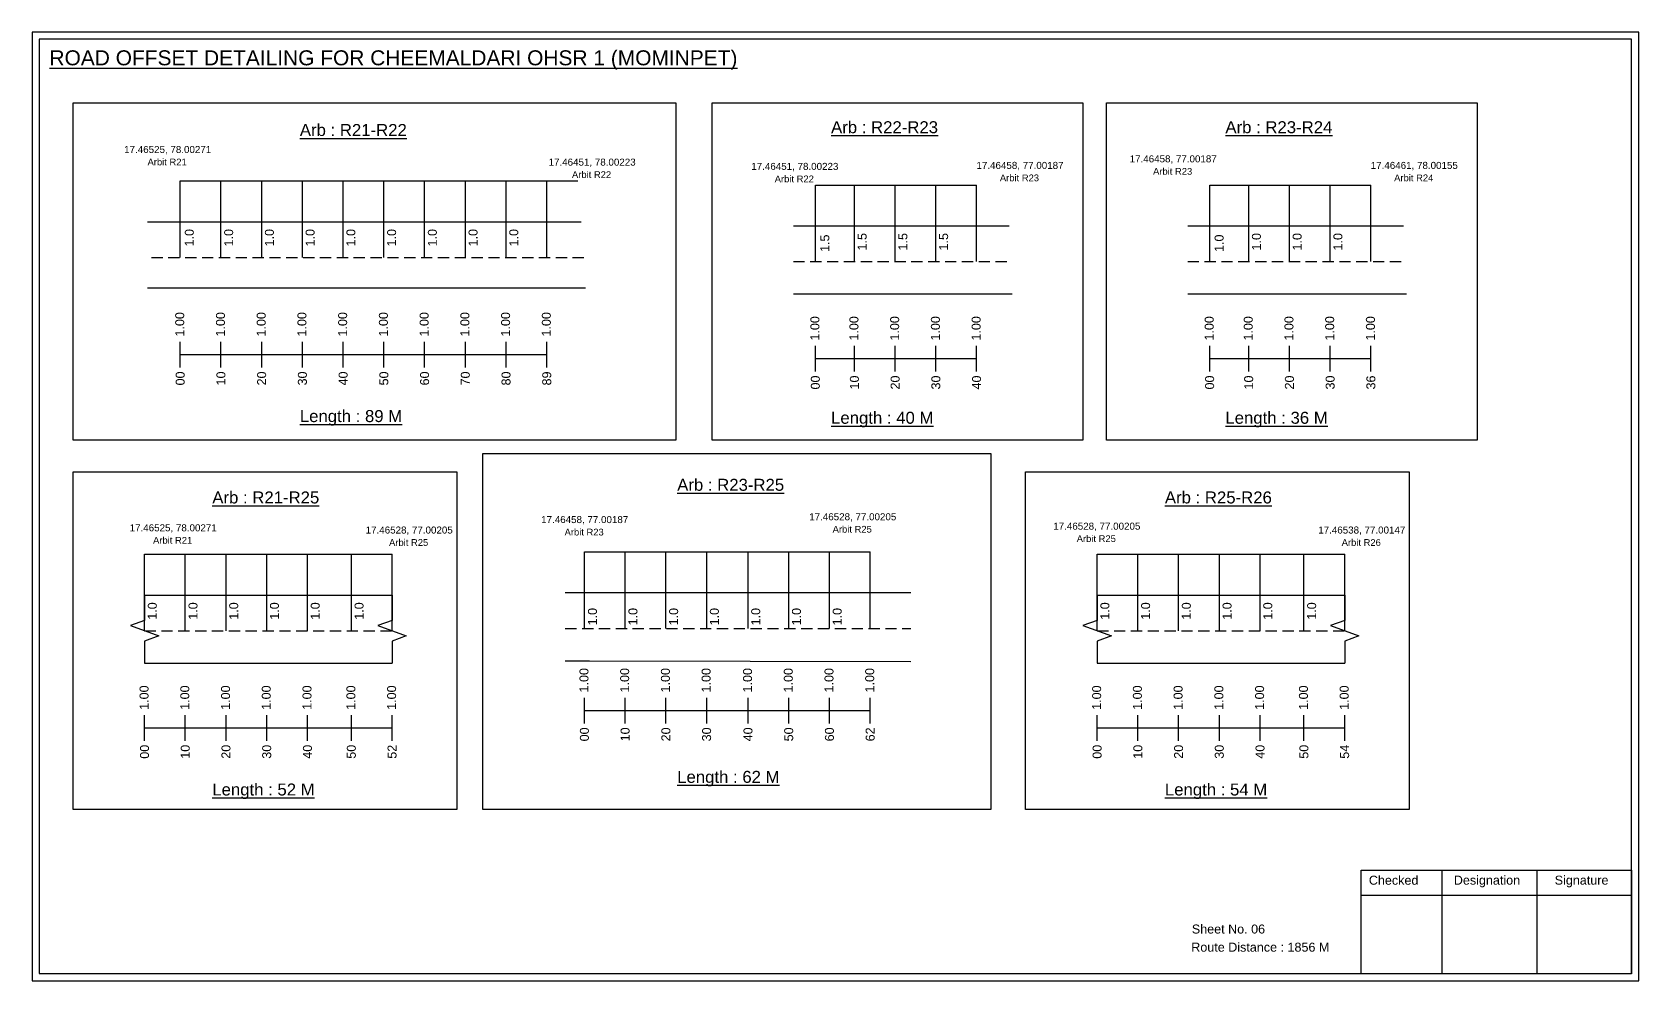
# Model space of a CAD drawing. Header units: inches. Extents: x 3067 to 7161, y 369 to 3169.
# Drawn here: x 6625 to 7161, y 1238 to 1555 of the extents above; entities that cross this region are included whole.
import ezdxf

# ---------------------------------------------------------------- set-up
doc = ezdxf.new("R2010")
doc.units = ezdxf.units.IN
doc.header["$MEASUREMENT"] = 0
doc.linetypes.add('DASHED2', pattern=[0.375, 0.25, -0.125])
doc.layers.add('PDF_Geometry', color=7, linetype='Continuous')
doc.layers.add('PDF_Text', color=5, linetype='Continuous')
doc.styles.add('PDF Arial', font='arial.ttf')
doc.styles.get("Standard").update_dxf_attribs({"font": 'arial.ttf'})

msp = doc.modelspace()

# ---------------------------------------------------------------- linework, layer by layer
at = {"color": 5}
for p, q in [((6674.26, 1505.33), (6807.04, 1505.33)), ((6886.34, 1503.98), (6940.17, 1503.98)), ((7017.99, 1503.98), (7071.82, 1503.98)), ((6662.35, 1380.71), (6745, 1380.71)), ((6809.23, 1381.5), (6904.64, 1381.5)), ((6980.41, 1380.71), (7063.06, 1380.71))]:
    msp.add_line(p, q, dxfattribs=at)
for p, q in [((6674.26, 1479.8), (6674.26, 1505.33)), ((6687.86, 1479.8), (6687.86, 1505.33)), ((6701.46, 1479.8), (6701.46, 1505.33)), ((6715.06, 1479.8), (6715.06, 1505.33)), ((6728.66, 1479.8), (6728.66, 1505.33)), ((6742.26, 1479.8), (6742.26, 1505.33)), ((6755.86, 1479.8), (6755.86, 1505.33)), ((6769.46, 1479.8), (6769.46, 1505.33)), ((6783.06, 1479.8), (6783.06, 1505.33)), ((6796.66, 1479.8), (6796.66, 1505.33)), ((6886.34, 1478.44), (6886.34, 1503.98)), ((6899.37, 1478.44), (6899.37, 1503.98)), ((6912.97, 1478.44), (6912.97, 1503.98)), ((6926.57, 1478.44), (6926.57, 1503.98)), ((6940.17, 1478.44), (6940.17, 1503.98)), ((7017.99, 1478.44), (7017.99, 1503.98)), ((7031.02, 1478.44), (7031.02, 1503.98)), ((7044.62, 1478.44), (7044.62, 1503.98)), ((7058.22, 1478.44), (7058.22, 1503.98)), ((7071.82, 1478.44), (7071.82, 1503.98)), ((6663.38, 1491.68), (6808.17, 1491.68)), ((6878.99, 1490.33), (6951.02, 1490.33)), ((7010.65, 1490.33), (7082.68, 1490.33)), ((6809.58, 1469.5), (6663.38, 1469.5)), ((6878.99, 1467.64), (6952.02, 1467.64)), ((7010.65, 1467.64), (7083.68, 1467.64)), ((6662.35, 1355.17), (6662.35, 1380.71)), ((6675.95, 1355.17), (6675.95, 1380.71)), ((6689.55, 1355.17), (6689.55, 1380.71)), ((6703.15, 1355.17), (6703.15, 1380.71)), ((6716.75, 1355.17), (6716.75, 1380.71)), ((6731.4, 1355.18), (6731.4, 1380.71)), ((6745, 1355.18), (6745, 1380.71)), ((6809.23, 1355.96), (6809.23, 1381.5)), ((6822.83, 1355.96), (6822.83, 1381.5)), ((6836.43, 1355.96), (6836.43, 1381.5)), ((6850.03, 1355.96), (6850.03, 1381.5)), ((6863.84, 1355.96), (6863.84, 1381.5)), ((6877.44, 1355.96), (6877.44, 1381.5)), ((6891.04, 1355.96), (6891.04, 1381.5)), ((6904.64, 1355.96), (6904.64, 1381.5)), ((6980.41, 1355.17), (6980.41, 1380.71)), ((6994.01, 1355.17), (6994.01, 1380.71)), ((7007.61, 1355.17), (7007.61, 1380.71)), ((7021.21, 1355.17), (7021.21, 1380.71)), ((7034.81, 1355.17), (7034.81, 1380.71)), ((7049.46, 1355.18), (7049.46, 1380.71)), ((7063.06, 1355.18), (7063.06, 1380.71)), ((6662.35, 1367.06), (6745, 1367.06)), ((6918.24, 1367.85), (6802.82, 1367.85)), ((6980.41, 1367.06), (7063.06, 1367.06)), ((6662.35, 1344.37), (6745, 1344.37)), ((6802.82, 1345.16), (6810.88, 1345.16)), ((6810.88, 1345.16), (6918.24, 1344.87)), ((6980.41, 1344.37), (7063.06, 1344.37))]:
    msp.add_line(p, q)
at = {"linetype": 'DASHED2', "ltscale": 15}
for p, q in [((6664.66, 1479.8), (6809.02, 1479.8)), ((6878.99, 1478.44), (6951.52, 1478.44)), ((7010.65, 1478.44), (7083.18, 1478.44)), ((6662.35, 1355.18), (6745, 1355.18)), ((6802.82, 1355.96), (6918.24, 1355.96)), ((6980.41, 1355.18), (7063.06, 1355.18))]:
    msp.add_line(p, q, dxfattribs=at)
at = {"color": 217, "true_color": 0x93278f}
for p, q in [((6674.26, 1443.1), (6674.26, 1451.66)), ((6687.86, 1443.1), (6687.86, 1451.66)), ((6701.46, 1443.1), (6701.46, 1451.66)), ((6715.06, 1443.1), (6715.06, 1451.66)), ((6728.66, 1443.1), (6728.66, 1451.66)), ((6742.26, 1443.1), (6742.26, 1451.66)), ((6755.86, 1443.1), (6755.86, 1451.66)), ((6769.46, 1443.1), (6769.46, 1451.66)), ((6783.06, 1443.1), (6783.06, 1451.66)), ((6796.66, 1443.1), (6796.66, 1451.66)), ((6886.34, 1441.74), (6886.34, 1450.3)), ((6899.37, 1441.74), (6899.37, 1450.3)), ((6912.97, 1441.74), (6912.97, 1450.3)), ((6926.57, 1441.74), (6926.57, 1450.3)), ((6940.17, 1441.74), (6940.17, 1450.3)), ((7017.99, 1441.74), (7017.99, 1450.3)), ((7031.02, 1441.74), (7031.02, 1450.3)), ((7044.62, 1441.74), (7044.62, 1450.3)), ((7058.22, 1441.74), (7058.22, 1450.3)), ((7071.82, 1441.74), (7071.82, 1450.3)), ((6674.26, 1447.37), (6796.66, 1447.39)), ((6886.34, 1446.01), (6940.17, 1446.02)), ((7017.99, 1446.01), (7071.82, 1446.02)), ((6809.23, 1324.27), (6809.23, 1332.83)), ((6822.83, 1324.27), (6822.83, 1332.83)), ((6836.43, 1324.27), (6836.43, 1332.83)), ((6850.03, 1324.27), (6850.03, 1332.83)), ((6863.84, 1324.27), (6863.84, 1332.83)), ((6877.44, 1324.27), (6877.44, 1332.83)), ((6891.04, 1324.27), (6891.04, 1332.83)), ((6904.64, 1324.27), (6904.64, 1332.83)), ((6662.35, 1318.47), (6662.35, 1327.03)), ((6675.95, 1318.47), (6675.95, 1327.03)), ((6689.55, 1318.47), (6689.55, 1327.03)), ((6703.15, 1318.47), (6703.15, 1327.03)), ((6716.75, 1318.47), (6716.75, 1327.03)), ((6731.4, 1318.48), (6731.4, 1327.04)), ((6745, 1318.48), (6745, 1327.04)), ((6809.23, 1328.54), (6904.64, 1328.6)), ((6980.41, 1318.47), (6980.41, 1327.03)), ((6994.01, 1318.47), (6994.01, 1327.03)), ((7007.61, 1318.47), (7007.61, 1327.03)), ((7021.21, 1318.47), (7021.21, 1327.03)), ((7034.81, 1318.47), (7034.81, 1327.03)), ((7049.46, 1318.48), (7049.46, 1327.04)), ((7063.06, 1318.48), (7063.06, 1327.04)), ((6662.35, 1322.74), (6745, 1322.75)), ((6980.41, 1322.74), (7063.06, 1322.75))]:
    msp.add_line(p, q, dxfattribs=at)
for points in [[(6638.49, 1531.46), (6839.72, 1531.46), (6839.72, 1418.78), (6638.49, 1418.78)], [(6851.87, 1531.46), (6975.68, 1531.46), (6975.68, 1418.78), (6851.87, 1418.78)], [(6983.53, 1531.46), (7107.33, 1531.46), (7107.33, 1418.78), (6983.53, 1418.78)], [(6775.3, 1414.33), (6944.92, 1414.33), (6944.92, 1295.51), (6775.3, 1295.51)], [(6638.49, 1408.19), (6766.58, 1408.19), (6766.58, 1295.51), (6638.49, 1295.51)], [(6956.54, 1408.19), (7084.64, 1408.19), (7084.64, 1295.51), (6956.54, 1295.51)]]:
    msp.add_lwpolyline(points, close=True)
at = {"linetype": 'Continuous'}
for points in [[(6662.35, 1367.06), (6662.35, 1358.63), (6657.61, 1356.9), (6667.09, 1353.45), (6662.35, 1351.72), (6662.35, 1344.37)], [(6745, 1367.06), (6745, 1358.63), (6740.26, 1356.9), (6749.75, 1353.45), (6745, 1351.72), (6745, 1344.37)], [(6980.41, 1367.06), (6980.41, 1358.63), (6975.67, 1356.9), (6985.15, 1353.45), (6980.41, 1351.72), (6980.41, 1344.37)], [(7063.06, 1367.06), (7063.06, 1358.63), (7058.32, 1356.9), (7067.81, 1353.45), (7063.06, 1351.72), (7063.06, 1344.37)]]:
    msp.add_lwpolyline(points, dxfattribs=at)
at = {"layer": 'PDF_Geometry'}
for points in [[(6624.81, 1555.01), (6624.81, 1238.3), (7161.28, 1238.3), (7161.28, 1555.01)], [(6627.14, 1552.69), (6627.14, 1240.72), (7158.86, 1240.72), (7158.86, 1552.69)]]:
    msp.add_lwpolyline(points, close=True, dxfattribs=at)
at = {"layer": 'PDF_Geometry', "color": 242, "true_color": 0xcc1f26}
msp.add_lwpolyline([(7158.86, 1240.63), (7068.52, 1240.63), (7068.52, 1275.24), (7158.86, 1275.24)], close=True, dxfattribs=at)
for points in [[(7095.5, 1275.24), (7095.5, 1240.63)], [(7127.23, 1275.24), (7127.23, 1240.63)], [(7068.52, 1266.86), (7158.86, 1266.86)]]:
    msp.add_lwpolyline(points, dxfattribs=at)

# ---------------------------------------------------------------- texts
at = {"color": 242, "true_color": 0xcd2027}
for s, height, p in [('%%UROAD OFFSET DETAILING FOR CHEEMALDARI OHSR 1 (MOMINPET)', 5, (6630.59, 1543.94)), ('%%UArb : R21-R22', 4, (6714.2, 1520.34)), ('%%UArb : R22-R23', 4, (6891.57, 1521.28)), ('%%UArb : R23-R24', 4, (7023.23, 1521.28)), ('%%ULength : 89 M', 4, (6714.2, 1424.84)), ('%%ULength : 40 M', 4, (6891.57, 1424.28)), ('%%ULength : 36 M', 4, (7023.23, 1424.28)), ('%%UArb : R23-R25', 4, (6840.19, 1401.9)), ('%%UArb : R21-R25', 4, (6684.97, 1397.68)), ('%%UArb : R25-R26', 4, (7003.03, 1397.68)), ('%%ULength : 52 M', 4, (6684.97, 1300.18)), ('%%ULength : 62 M', 4, (6840.19, 1304.4)), ('%%ULength : 54 M', 4, (7003.03, 1300.18))]:
    msp.add_text(s, height=height, dxfattribs=at).set_placement(p)
at = {"color": 5}
for s, height, p in [('17.46525, 78.00271', 2.34, (6655.53, 1514.67)), ('Arbit R21', 2.246, (6663.35, 1510.55)), ('17.46458, 77.00187', 2.34, (6991.26, 1511.54)), ('17.46451, 78.00223', 2.34, (6797.24, 1510.45)), ('Arbit R22', 2.246, (6805.06, 1506.32)), ('17.46451, 78.00223', 2.34, (6864.93, 1509.03)), ('17.46458, 77.00187', 2.34, (6940.11, 1509.36)), ('Arbit R23', 2.246, (6947.93, 1505.24)), ('Arbit R23', 2.246, (6999.08, 1507.41)), ('17.46461, 78.00155', 2.34, (7071.76, 1509.36)), ('Arbit R24', 2.246, (7079.58, 1505.24)), ('Arbit R22', 2.246, (6872.75, 1504.9)), ('17.46525, 78.00271', 2.34, (6657.37, 1388.38)), ('17.46528, 77.00205', 2.34, (6736.17, 1387.63)), ('17.46458, 77.00187', 2.34, (6794.77, 1391.12)), ('17.46528, 77.00205', 2.34, (6884.27, 1392.06)), ('Arbit R25', 2.246, (6892.09, 1387.94)), ('17.46528, 77.00205', 2.34, (6965.76, 1388.92)), ('17.46538, 77.00147', 2.34, (7054.23, 1387.63)), ('Arbit R21', 2.246, (6665.19, 1384.25)), ('Arbit R25', 2.246, (6743.99, 1383.51)), ('Arbit R23', 2.246, (6802.59, 1386.99)), ('Arbit R25', 2.246, (6973.58, 1384.79)), ('Arbit R26', 2.246, (7062.05, 1383.51))]:
    msp.add_text(s, height=height, dxfattribs=at).set_placement(p)
for s, p in [('1.0', (6678.77, 1483.47)), ('1.0', (6691.93, 1483.47)), ('1.0', (6705.53, 1483.47)), ('1.0', (6719.13, 1483.47)), ('1.0', (6732.73, 1483.47)), ('1.0', (6746.33, 1483.47)), ('1.0', (6759.93, 1483.47)), ('1.0', (6773.53, 1483.47)), ('1.0', (6787.13, 1483.47)), ('1.5', (6890.97, 1481.62)), ('1.5', (6903.44, 1482.12)), ('1.5', (6917.04, 1482.12)), ('1.5', (6930.64, 1482.12)), ('1.0', (7022.62, 1481.62)), ('1.0', (7035.09, 1482.12)), ('1.0', (7048.69, 1482.12)), ('1.0', (7062.29, 1482.12)), ('1.0', (6666.42, 1358.85)), ('1.0', (6680.02, 1358.85)), ('1.0', (6693.62, 1358.85)), ('1.0', (6707.22, 1358.85)), ('1.0', (6720.82, 1358.85)), ('1.0', (6735.47, 1358.85)), ('1.0', (6984.48, 1358.85)), ('1.0', (6998.08, 1358.85)), ('1.0', (7011.68, 1358.85)), ('1.0', (7025.28, 1358.85)), ('1.0', (7038.88, 1358.85)), ('1.0', (7053.53, 1358.85)), ('1.0', (6813.4, 1356.96)), ('1.0', (6826.9, 1356.96)), ('1.0', (6840.5, 1356.96)), ('1.0', (6854.1, 1356.96)), ('1.0', (6867.91, 1356.96)), ('1.0', (6881.51, 1356.96)), ('1.0', (6895.11, 1356.96))]:
    msp.add_text(s, height=3, rotation=90).set_placement(p)
at = {"color": 217, "true_color": 0x93278f}
for s, p in [('1.00', (6675.59, 1453.39)), ('1.00', (6689.19, 1453.39)), ('1.00', (6702.79, 1453.39)), ('1.00', (6716.39, 1453.39)), ('1.00', (6729.99, 1453.39)), ('1.00', (6743.59, 1453.39)), ('1.00', (6757.19, 1453.39)), ('1.00', (6770.79, 1453.39)), ('1.00', (6784.39, 1453.39)), ('1.00', (6797.99, 1453.39)), ('1.00', (6887.66, 1452.04)), ('1.00', (6900.7, 1452.04)), ('1.00', (6914.3, 1452.04)), ('1.00', (6927.9, 1452.04)), ('1.00', (6941.5, 1452.04)), ('1.00', (7019.32, 1452.04)), ('1.00', (7032.35, 1452.04)), ('1.00', (7045.95, 1452.04)), ('1.00', (7059.55, 1452.04)), ('1.00', (7073.15, 1452.04)), ('00', (6675.74, 1437.07)), ('10', (6689.34, 1437.07)), ('20', (6702.94, 1437.07)), ('30', (6716.54, 1437.07)), ('40', (6730.14, 1437.07)), ('50', (6743.74, 1437.07)), ('60', (6757.34, 1437.07)), ('70', (6770.94, 1437.07)), ('80', (6784.54, 1437.07)), ('89', (6798.14, 1437.07)), ('00', (6887.81, 1435.72)), ('10', (6900.85, 1435.72)), ('20', (6914.45, 1435.72)), ('30', (6928.05, 1435.72)), ('40', (6941.65, 1435.72)), ('00', (7019.47, 1435.72)), ('10', (7032.5, 1435.72)), ('20', (7046.1, 1435.72)), ('30', (7059.7, 1435.72)), ('36', (7073.3, 1435.72)), ('1.00', (6810.55, 1334.57)), ('1.00', (6824.15, 1334.57)), ('1.00', (6837.75, 1334.57)), ('1.00', (6851.35, 1334.57)), ('1.00', (6865.17, 1334.57)), ('1.00', (6878.77, 1334.57)), ('1.00', (6892.37, 1334.57)), ('1.00', (6905.97, 1334.57)), ('1.00', (6663.68, 1328.77)), ('1.00', (6677.28, 1328.77)), ('1.00', (6690.88, 1328.77)), ('1.00', (6704.48, 1328.77)), ('1.00', (6718.08, 1328.77)), ('1.00', (6732.73, 1328.77)), ('1.00', (6746.33, 1328.77)), ('1.00', (6981.74, 1328.77)), ('1.00', (6995.34, 1328.77)), ('1.00', (7008.94, 1328.77)), ('1.00', (7022.54, 1328.77)), ('1.00', (7036.14, 1328.77)), ('1.00', (7050.79, 1328.77)), ('1.00', (7064.39, 1328.77)), ('00', (6810.7, 1318.25)), ('10', (6824.3, 1318.25)), ('20', (6837.9, 1318.25)), ('30', (6851.5, 1318.25)), ('40', (6865.32, 1318.25)), ('50', (6878.92, 1318.25)), ('60', (6892.52, 1318.25)), ('62', (6906.12, 1318.25)), ('00', (6663.83, 1312.45)), ('10', (6677.43, 1312.45)), ('20', (6691.03, 1312.45)), ('30', (6704.63, 1312.45)), ('40', (6718.23, 1312.45)), ('50', (6732.88, 1312.45)), ('52', (6746.48, 1312.45)), ('00', (6981.89, 1312.45)), ('10', (6995.49, 1312.45)), ('20', (7009.09, 1312.45)), ('30', (7022.69, 1312.45)), ('40', (7036.29, 1312.45)), ('50', (7050.94, 1312.45)), ('54', (7064.54, 1312.45))]:
    msp.add_text(s, height=3, rotation=90, dxfattribs=at).set_placement(p)
for s, p in [('Sheet No. 06', (7012.02, 1254.1)), ('Route Distance : 1856 M', (7011.83, 1248.05))]:
    msp.add_text(s, height=3).set_placement(p)
at = {"layer": 'PDF_Text', "color": 7, "attachment_point": 7, "style": 'PDF Arial'}
for s, insert, char_height in [('Checked', (7071.13, 1270.35), 3.001), ('Designation', (7099.5, 1269.52), 3.0006), ('Signature', (7133.18, 1269.52), 3.001)]:
    msp.add_mtext(s, dxfattribs=dict(at, insert=insert, char_height=char_height))

doc.saveas('drawing.dxf')
